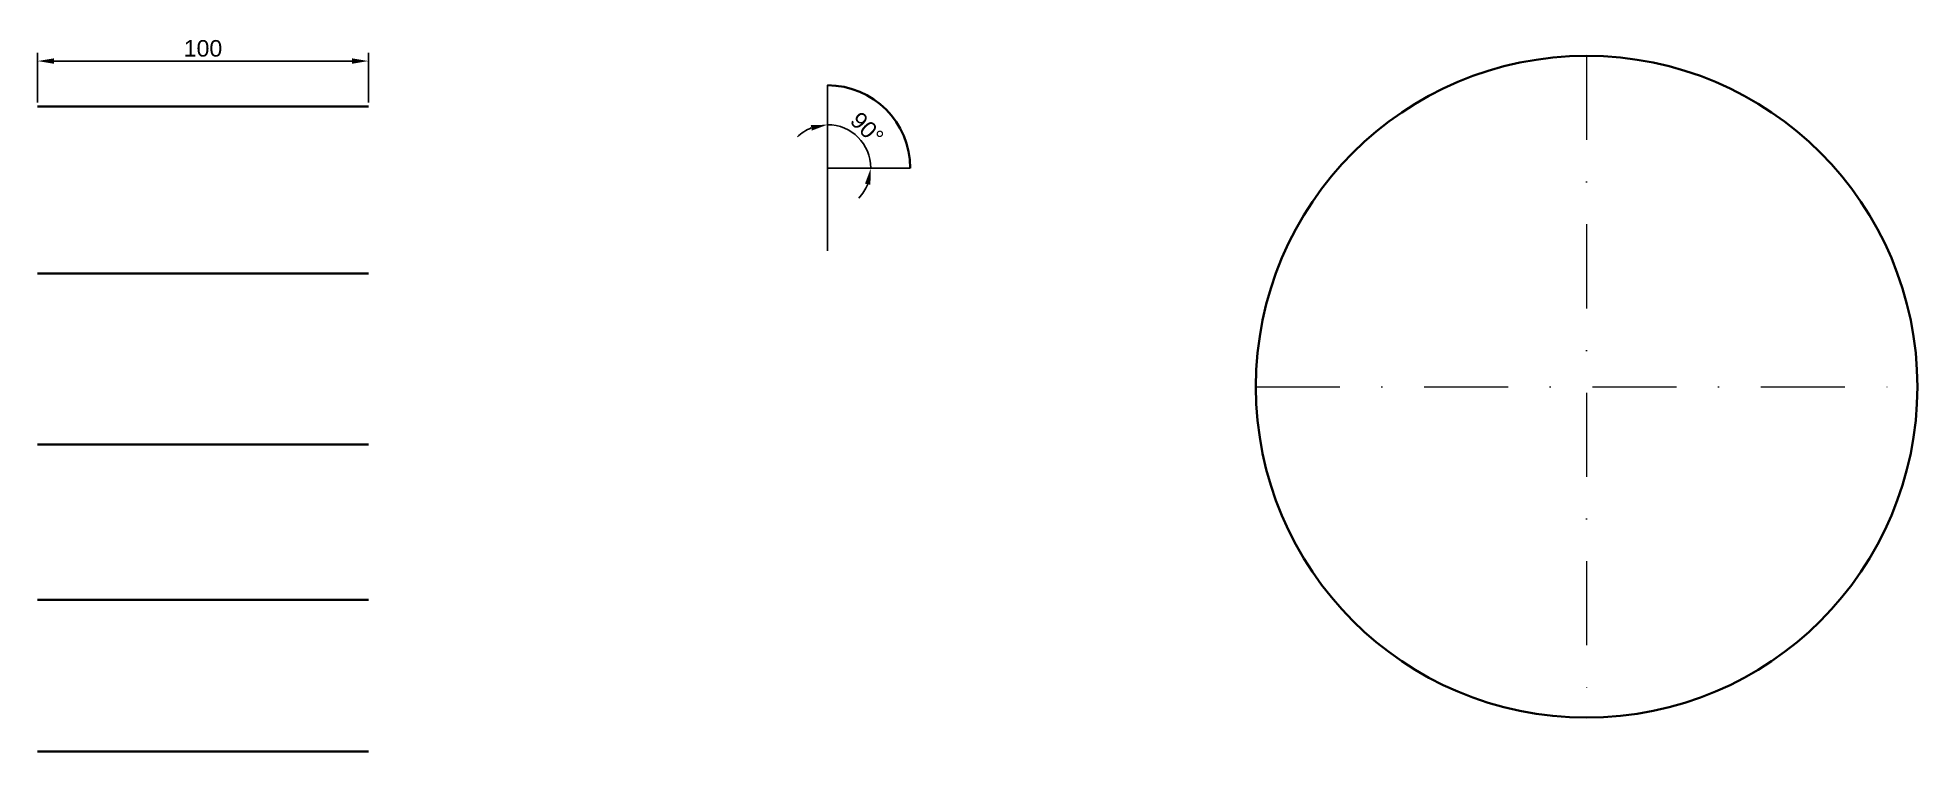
# Model space of a CAD drawing. Header units: millimetres. Extents: x 1979 to 2547, y 1152 to 1368.
import ezdxf

# ---------------------------------------------------------------- set-up
doc = ezdxf.new("R2010")
doc.units = ezdxf.units.MM
doc.linetypes.add('DASHDOTX2', pattern=[50.8, 25.4, -12.7, 0, -12.7])
for name, color, linetype, lineweight in [('Centro', 1, 'DASHDOTX2', 9), ('Contorno', 7, 'Continuous', 35), ('Cotas', 1, 'Continuous', 9)]:
    doc.layers.add(name, color=color, linetype=linetype, lineweight=lineweight)
doc.styles.get("Standard").update_dxf_attribs({"font": 'arial.ttf'})
doc.dimstyles.new('ISO-25', dxfattribs={"dimscale": 2, "dimtxt": 2.5, "dimasz": 2.5, "dimexe": 1.25, "dimexo": 0.625, "dimtad": 1, "dimtxsty": 'Standard', "dimcen": 2.5, "dimadec": 0, "dimazin": 0, "dimtfac": 1, "dimtmove": 0, "dimatfit": 3, "dimfxl": 1, "dimarcsym": 0})

# ---------------------------------------------------------------- blocks, each defined once
blk = doc.blocks.new('*D1')
at = {"layer": 'Cotas', "color": 0, "lineweight": -2, "transparency": 16777216}
for p, q in [((1978.87, 1348.19), (1978.87, 1363.21)), ((1983.87, 1360.71), (2073.87, 1360.71)), ((2078.87, 1348.19), (2078.87, 1363.21))]:
    blk.add_line(p, q, dxfattribs=at)
at = {"layer": 'Cotas', "color": 0, "transparency": 16777216}
for points in [[(1983.87, 1361.55), (1983.87, 1359.88), (1978.87, 1360.71)], [(2073.87, 1361.55), (2073.87, 1359.88), (2078.87, 1360.71)]]:
    blk.add_solid(points, dxfattribs=at)
at = {"layer": 'Defpoints', "color": 0, "transparency": 16777216}
for p in [(2078.87, 1360.71), (1978.87, 1346.94), (2078.87, 1346.94)]:
    blk.add_point(p, dxfattribs=at)
at = {"layer": 'Cotas', "color": 0, "transparency": 16777216, "insert": (2028.87, 1364.52), "char_height": 5, "attachment_point": 5}
blk.add_mtext('100', dxfattribs=at)
blk = doc.blocks.new('*D2')
at = {"layer": 'Cotas', "color": 0, "lineweight": -2, "transparency": 16777216}
for p, q in [((2217.69, 1352.14), (2217.69, 1338.98)), ((2241.44, 1328.39), (2228.28, 1328.39))]:
    blk.add_line(p, q, dxfattribs=at)
for start, end in [(0, 90), (112.0182, 134.0364), (315.9636, 337.9818)]:
    blk.add_arc((2217.69, 1328.39), 13.09, start, end, dxfattribs=at)
at = {"layer": 'Cotas', "color": 0, "transparency": 16777216}
for points in [[(2212.62, 1341.34), (2212.94, 1339.71), (2217.69, 1341.48)], [(2229.01, 1323.64), (2230.64, 1323.32), (2230.78, 1328.39)]]:
    blk.add_solid(points, dxfattribs=at)
at = {"layer": 'Defpoints', "color": 0, "transparency": 16777216}
for p in [(2217.69, 1353.39), (2229.02, 1334.93), (2217.69, 1328.39), (2242.69, 1328.39)]:
    blk.add_point(p, dxfattribs=at)
at = {"layer": 'Cotas', "color": 0, "transparency": 16777216, "insert": (2229.63, 1340.33), "char_height": 5, "attachment_point": 5, "rotation": 315}
blk.add_mtext('90°', dxfattribs=at)

msp = doc.modelspace()

# ---------------------------------------------------------------- linework, layer by layer
for p, q in [((2217.687, 1353.388), (2217.687, 1303.388)), ((2217.687, 1328.388), (2242.687, 1328.388))]:
    msp.add_line(p, q)
at = {"layer": 'Centro'}
for p, q in [((2447.177, 1362.271), (2447.177, 1162.271)), ((2347.177, 1262.271), (2547.177, 1262.271))]:
    msp.add_line(p, q, dxfattribs=at)
at = {"layer": 'Contorno'}
for p, q in [((1978.868, 1346.937), (2078.868, 1346.937)), ((1978.868, 1296.482), (2078.868, 1296.482)), ((1978.868, 1244.866), (2078.868, 1244.866)), ((1978.868, 1197.89), (2078.868, 1197.89)), ((1978.868, 1152.074), (2078.868, 1152.074))]:
    msp.add_line(p, q, dxfattribs=at)
msp.add_circle((2447.177, 1262.271), 100, dxfattribs=at)
msp.add_arc((2217.687, 1328.388), 25, 0, 90, dxfattribs=at)

# ---------------------------------------------------------------- dimensions: what is measured, and where the dimension line sits
at = {"layer": 'Cotas'}
dim = msp.add_linear_dim(base=(2078.868, 1360.715), p1=(1978.868, 1346.937), p2=(2078.868, 1346.937), dimstyle='ISO-25', dxfattribs=at)
dim.commit()
dim.dimension.update_dxf_attribs({"geometry": '*D1', "text_midpoint": (2028.868, 1364.518)})
dim = msp.add_angular_dim_3p(base=(2229.025, 1334.933), center=(2217.687, 1328.388), p1=(2242.687, 1328.388), p2=(2217.687, 1353.388), dimstyle='ISO-25', dxfattribs=at)
dim.commit()
dim.dimension.update_dxf_attribs({"geometry": '*D2', "text_midpoint": (2229.633, 1340.334)})

doc.saveas('drawing.dxf')
